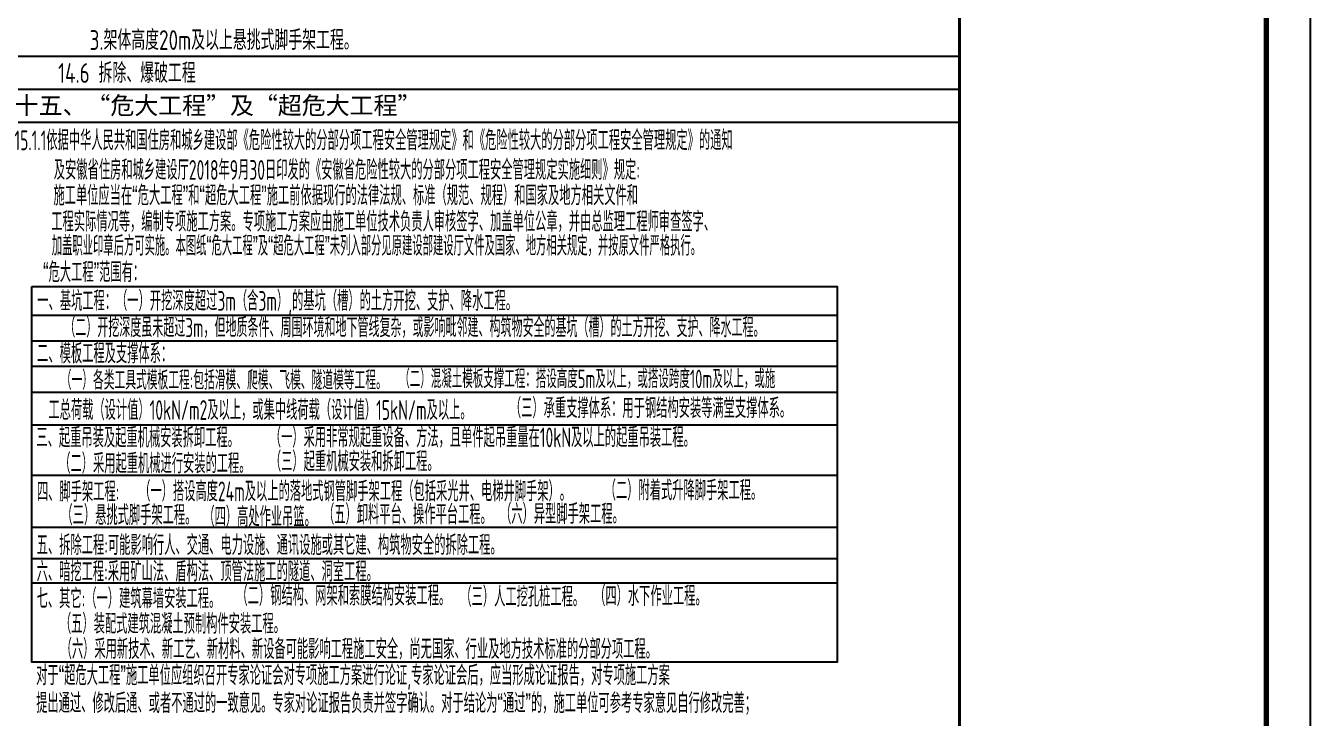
# Model space of a CAD drawing. Extents: x -1307975 to -76406, y -96289 to 379359.
# Drawn here: x -1115089 to -1085802, y 333122 to 348906 of the extents above; entities that cross this region are included whole.
import ezdxf

# ---------------------------------------------------------------- set-up
doc = ezdxf.new("R2010")
doc.units = 0
doc.header["$LTSCALE"] = 1000
doc.layers.get('DEFPOINTS').update_dxf_attribs({"linetype": 'CONTINUOUS'})
for name, color, linetype in [('0-R-防护门', 4, 'CONTINUOUS'), ('C-SHET-TTLB', 11, 'CONTINUOUS'), ('CAPTION', 2, 'CONTINUOUS'), ('STEEL', 7, 'CONTINUOUS'), ('水平筋标注', 7, 'CONTINUOUS')]:
    doc.layers.add(name, color=color, linetype=linetype)
doc.layers.add('S-1-修改', color=23, linetype='CONTINUOUS', lineweight=18)
doc.layers.add('图框', color=9, linetype='CONTINUOUS', lineweight=18)
doc.styles.add('TS', font='tssdeng.shx', dxfattribs={"width": 0.7, "bigfont": 'tssdchn.shx'})
doc.styles.add('TSSD_REIN', font='tssdeng.shx', dxfattribs={"width": 0.7, "height": 300, "bigfont": 'tssdchn.shx'})
doc.styles.add('黑体', font='simhei.ttf')

# ---------------------------------------------------------------- blocks, each defined once
blk = doc.blocks.new('20210804.19142487')
at = {"layer": '图框', "const_width": 70}
blk.add_lwpolyline([(25, 0), (25, 57400)], dxfattribs=at)

msp = doc.modelspace()

# ---------------------------------------------------------------- linework, layer by layer
at = {"layer": '0-R-防护门'}
for p, q in [((-1114949.59, 342310.7), (-1096588.24, 342310.7)), ((-1114949.59, 341721.94), (-1096588.24, 341721.94)), ((-1114949.59, 341143.16), (-1096588.24, 341143.16)), ((-1114949.59, 340554.4), (-1096588.24, 340554.4)), ((-1114949.59, 339809.62), (-1096588.24, 339809.62)), ((-1114949.59, 338663.19), (-1096588.24, 338663.19)), ((-1114949.59, 337476.15), (-1096588.24, 337476.15)), ((-1114949.59, 336763.93), (-1096588.24, 336763.93)), ((-1114949.59, 336205.32), (-1096588.24, 336205.32))]:
    msp.add_line(p, q, dxfattribs=at)
msp.add_lwpolyline([(-1114949.59, 342959.34), (-1096588.24, 342959.34), (-1096588.24, 334403.64), (-1114949.59, 334403.64)], close=True, dxfattribs=at)
at = {"layer": 'C-SHET-TTLB'}
msp.add_lwpolyline([(-1085802.47, 377359.34), (-1085802.47, 317959.34), (-1190902.47, 317959.34), (-1190902.47, 377359.34)], close=True, dxfattribs=at)
at = {"layer": 'C-SHET-TTLB', "const_width": 120}
msp.add_lwpolyline([(-1189062.47, 376359.34), (-1086802.47, 376359.34), (-1086802.47, 318959.34), (-1189062.47, 318959.34)], close=True, dxfattribs=at)
at = {"layer": 'DEFPOINTS', "color": 252}
for p, q in [((-1189062.47, 348209.34), (-1093802.47, 348209.34)), ((-1189062.47, 347459.34), (-1093802.47, 347459.34)), ((-1189062.47, 346709.34), (-1093802.47, 346709.34))]:
    msp.add_line(p, q, dxfattribs=at)
at = {"layer": '图框', "const_width": 70}
msp.add_lwpolyline([(-1093802.47, 318959.34), (-1093802.47, 376359.34)], dxfattribs=at)

# ---------------------------------------------------------------- block references
at = {"layer": '水平筋标注'}
msp.add_blockref('20210804.19142487', (-1093827.62, 318959.34), dxfattribs=at)

# ---------------------------------------------------------------- texts
at = {"layer": 'CAPTION', "style": '黑体'}
msp.add_text('十五、“危大工程”及“超危大工程”', height=400, dxfattribs=at).set_placement((-1115339.35, 346888.36))
at = {"layer": 'S-1-修改', "color": 0, "style": 'TS', "width": 0.74}
for s, p in [('3.架体高度20m及以上悬挑式脚手架工程。', (-1113631.46, 348353.36)), ('14.6 拆除、爆破工程', (-1114350.93, 347603.36))]:
    msp.add_text(s, height=450, dxfattribs=at).set_placement(p)
at = {"layer": 'STEEL', "color": 7, "style": 'TSSD_REIN'}
for s, height, width, p in [('15.1.1依据中华人民共和国住房和城乡建设部《危险性较大的分部分项工程安全管理规定》和《危险性较大的分部分项工程安全管理规定》的通知', 450, 0.6, (-1115344.8, 346068.19)), ('及安徽省住房和城乡建设厅2018年9月30日印发的《安徽省危险性较大的分部分项工程安全管理规定实施细则》规定:', 450, 0.6, (-1114447.33, 345393.95)), ('施工单位应当在“危大工程”和“超危大工程”施工前依据现行的法律法规、标准（规范、规程）和国家及地方相关文件和', 450, 0.6, (-1114456.39, 344811.75)), ('工程实际情况等，编制专项施工方案。专项施工方案应由施工单位技术负责人审核签字、加盖单位公章，并由总监理工程师审查签字、', 450, 0.6, (-1114505.68, 344214.22)), ('加盖职业印章后方可实施。本图纸“危大工程”及“超危大工程”未列入部分见原建设部建设厅文件及国家、地方相关规定，并按原文件严格执行。', 450, 0.55, (-1114494.72, 343665.16)), ('一、基坑工程：（一）开挖深度超过3m（含3m）,的基坑（槽）的土方开挖、支护、降水工程。', 450, 0.6, (-1114823.9, 342408.68)), ('（二）开挖深度虽未超过3m，但地质条件、周围环境和地下管线复杂，或影响毗邻建、构筑物安全的基坑（槽）的土方开挖、支护、降水工程。', 440, 0.6, (-1114208.49, 341806.93)), ('二、模板工程及支撑体系：', 450, 0.6, (-1114827.62, 341211.27)), ('（一）各类工具式模板工程:包括滑模、爬模、飞模、隧道模等工程。', 430, 0.6, (-1114289.24, 340612.29)), ('（二）混凝土模板支撑工程：搭设高度5m及以上，或搭设跨度10m及以上，或施', 420, 0.6, (-1106572.28, 340646.94)), ('工总荷载（设计值）10kN/m2及以上，或集中线荷载（设计值）15kN/m及以上。', 450, 0.6, (-1114571.52, 339922.28)), ('\u3000（三）承重支撑体系：用于钢结构安装等满堂支撑体系。', 450, 0.6, (-1104306.23, 339965.62)), ('\u3000三、起重吊装及起重机械安装拆卸工程。\u3000', 450, 0.6, (-1115100.65, 339292.66)), ('（一）采用非常规起重设备、方法，且单件起吊重量在10kN及以上的起重吊装工程。', 450, 0.6, (-1109523.34, 339297.83)), ('（二）采用起重机械进行安装的工程。', 450, 0.6, (-1114323.32, 338703.29)), ('（三）起重机械安装和拆卸工程。', 450, 0.6, (-1109521.48, 338747.9)), ('四、脚手架工程:\u3000', 450, 0.6, (-1114832.44, 338059.51)), ('（一）搭设高度24m及以上的落地式钢管脚手架工程（包括采光井、电梯井脚手架）。', 450, 0.6, (-1112501.43, 338067.79)), ('（二）附着式升降脚手架工程。', 450, 0.6, (-1101888.59, 338090.48)), ('（三）悬挑式脚手架工程。', 450, 0.6, (-1114274.45, 337526.43)), ('（四）高处作业吊篮。', 450, 0.6, (-1111038.55, 337488.73)), ('（五）卸料平台、操作平台工程。', 450, 0.6, (-1108310.34, 337540.92)), ('（六）异型脚手架工程。', 450, 0.6, (-1104274.4, 337552.01)), ('五、拆除工程:可能影响行人、交通、电力设施、通讯设施或其它建、构筑物安全的拆除工程。', 450, 0.6, (-1114837.19, 336843.56)), ('六、暗挖工程:采用矿山法、盾构法、顶管法施工的隧道、洞室工程。', 450, 0.6, (-1114839.12, 336238.54)), ('七、其它:（一）建筑幕墙安装工程。', 450, 0.6, (-1114839.37, 335626.36)), ('（二）钢结构、网架和索膜结构安装工程。', 450, 0.6, (-1110284.65, 335689.76)), ('（三）人工挖孔桩工程。', 450, 0.6, (-1105179.11, 335665.43)), ('（四）水下作业工程。', 450, 0.6, (-1102128.72, 335681.97)), ('（五）装配式建筑混凝土预制构件安装工程。', 450, 0.6, (-1114308.08, 335049.25)), ('（六）采用新技术、新工艺、新材料、新设备可能影响工程施工安全，尚无国家、行业及地方技术标准的分部分项工程。', 450, 0.6, (-1114292.57, 334473.73)), ('提出通过、修改后通、或者不通过的一致意见。专家对论证报告负责并签字确认。对于结论为“通过”的，施工单位可参考专家意见自行修改完善；', 450, 0.6, (-1114850.04, 333242.16))]:
    msp.add_text(s, height=height, dxfattribs=dict(at, width=width)).set_placement(p)
at = {"layer": 'STEEL', "color": 2, "style": 'TSSD_REIN', "width": 0.6}
for s, p in [('“危大工程”范围有：', (-1114692.03, 343062.14)), ('对于“超危大工程”施工单位应组织召开专家论证会对专项施工方案进行论证,专家论证会后，应当形成论证报告，对专项施工方案', (-1114850.04, 333875.18))]:
    msp.add_text(s, height=450, dxfattribs=at).set_placement(p)

doc.saveas('drawing.dxf')
